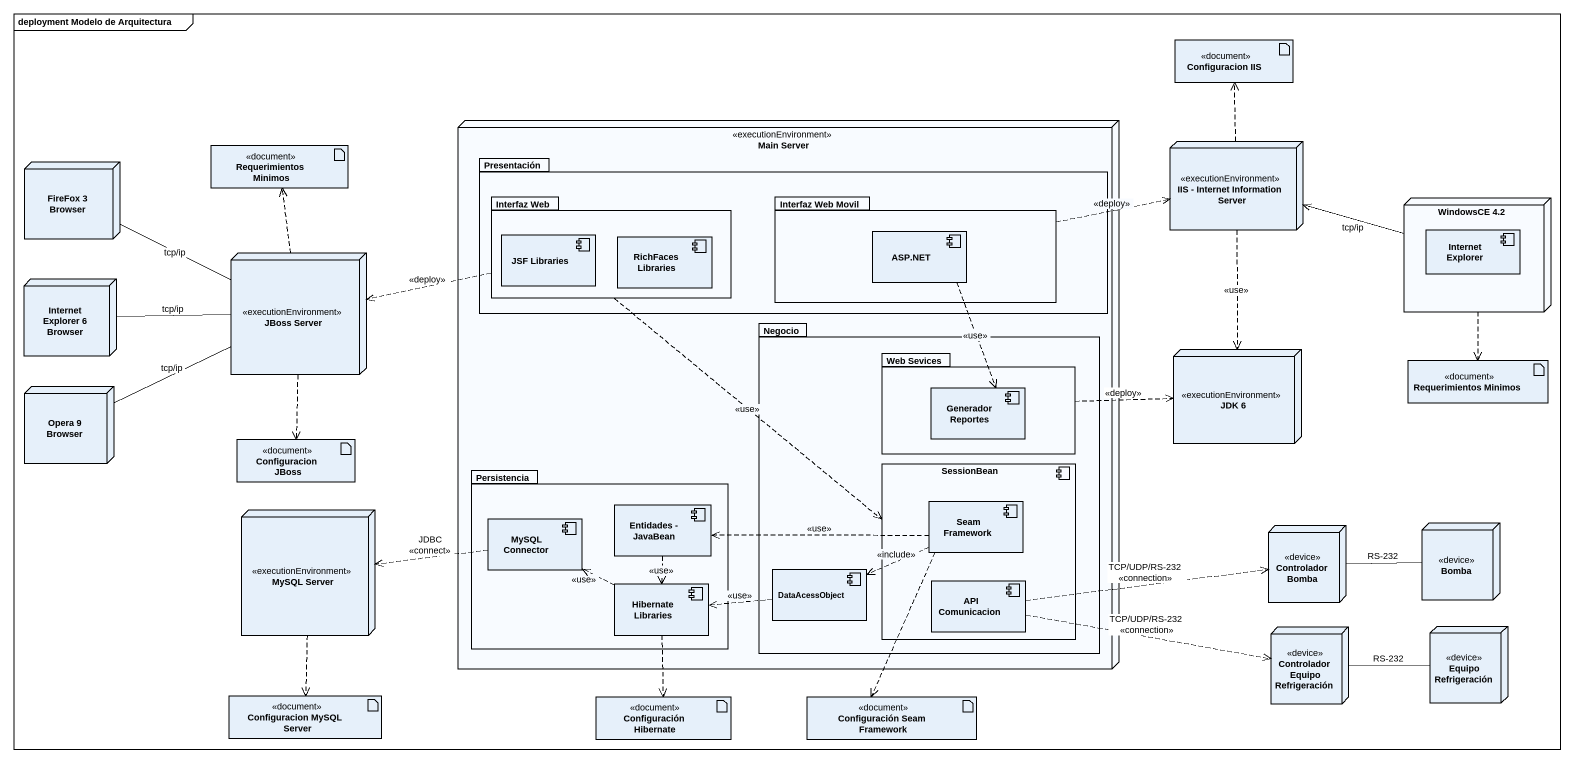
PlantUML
@startuml
mainframe deployment Modelo de Arquitectura
artifact "Configuracion IIS" as Configuracion_IIS <<document>>
node "Main Server" as Main_Server <<executionEnvironment>> {
  package Presentación {
    package "Interfaz Web" as Interfaz_Web {
      component "JSF Libraries" as JSF_Libraries
      component "RichFaces Libraries" as RichFaces_Libraries
    }
    package "Interfaz Web Movil" as Interfaz_Web_Movil {
      component "ASP.NET" as ASP_NET
    }
  }
  package Negocio {
    package "Web Sevices" as Web_Sevices {
      component "Generador Reportes" as Generador_Reportes
    }
    component SessionBean {
      component "Seam Framework" as Seam_Framework
      component "API Comunicacion" as API_Comunicacion
    }
    component DataAcessObject
  }
  package Persistencia {
    component "MySQL Connector" as MySQL_Connector
    component "Entidades - JavaBean" as Entidades_JavaBean
    component "Hibernate Libraries" as Hibernate_Libraries
  }
}
node "FireFox 3 Browser" as FireFox_3_Browser
artifact "Requerimientos Minimos" as Requerimientos_Minimos <<document>>
node "IIS - Internet Information Server" as IIS_Internet_Information <<executionEnvironment>>
node "WindowsCE 4.2" as WindowsCE_4_2 {
  component "Internet Explorer" as Internet_Explorer
}
node "Internet Explorer 6 Browser" as Internet_Explorer_6_Browser
node "JBoss Server" as JBoss_Server <<executionEnvironment>>
node "JDK 6" as JDK_6 <<executionEnvironment>>
artifact "Requerimientos Minimos" as Requerimientos_Minimos_2 <<document>>
node "Opera 9 Browser" as Opera_9_Browser
artifact "Configuracion JBoss" as Configuracion_JBoss <<document>>
node "MySQL Server" as MySQL_Server <<executionEnvironment>>
node "Controlador Bomba" as Controlador_Bomba <<device>>
node Bomba <<device>>
node "Controlador Equipo Refrigeración" as Controlador_Equipo <<device>>
node "Equipo Refrigeración" as Equipo_Refrigeración <<device>>
artifact "Configuracion MySQL Server" as Configuracion_MySQL_Server <<document>>
artifact "Configuración Hibernate" as Configuración_Hibernate <<document>>
artifact "Configuración Seam Framework" as Configuración_Seam_Framework <<document>>
IIS_Internet_Information .up.> Configuracion_IIS
IIS_Internet_Information ..> JDK_6 : <<use>>
Interfaz_Web .left.> JBoss_Server : <<deploy>>
Interfaz_Web ..> SessionBean : <<use>>
Interfaz_Web_Movil .right.> IIS_Internet_Information : <<deploy>>
WindowsCE_4_2 -left-> IIS_Internet_Information
WindowsCE_4_2 .left.> IIS_Internet_Information : tcp/ip
WindowsCE_4_2 ..> Requerimientos_Minimos_2
ASP_NET ..> Generador_Reportes : <<use>>
JBoss_Server -left- FireFox_3_Browser : tcp/ip
JBoss_Server .up.> Requerimientos_Minimos
JBoss_Server -left- Internet_Explorer_6_Browser : tcp/ip
JBoss_Server -left- Opera_9_Browser : tcp/ip
JBoss_Server ..> Configuracion_JBoss
Web_Sevices .right.> JDK_6 : <<deploy>>
MySQL_Server ..> Configuracion_MySQL_Server
MySQL_Connector .left.> MySQL_Server : JDBC\n<<connect>>
Entidades_JavaBean ..> Hibernate_Libraries : <<use>>
Seam_Framework .left.> Entidades_JavaBean : <<use>>
Seam_Framework .left.> DataAcessObject : <<include>>
Seam_Framework ..> Configuración_Seam_Framework
Controlador_Bomba -right- Bomba : RS-232
Hibernate_Libraries .left.> MySQL_Connector : <<use>>
Hibernate_Libraries ..> Configuración_Hibernate
DataAcessObject .left.> Hibernate_Libraries : <<use>>
API_Comunicacion .right.> Controlador_Bomba : TCP/UDP/RS-232\n<<connection>>
API_Comunicacion .right.> Controlador_Equipo : TCP/UDP/RS-232\n<<connection>>
Controlador_Equipo -right- Equipo_Refrigeración : RS-232
@enduml
